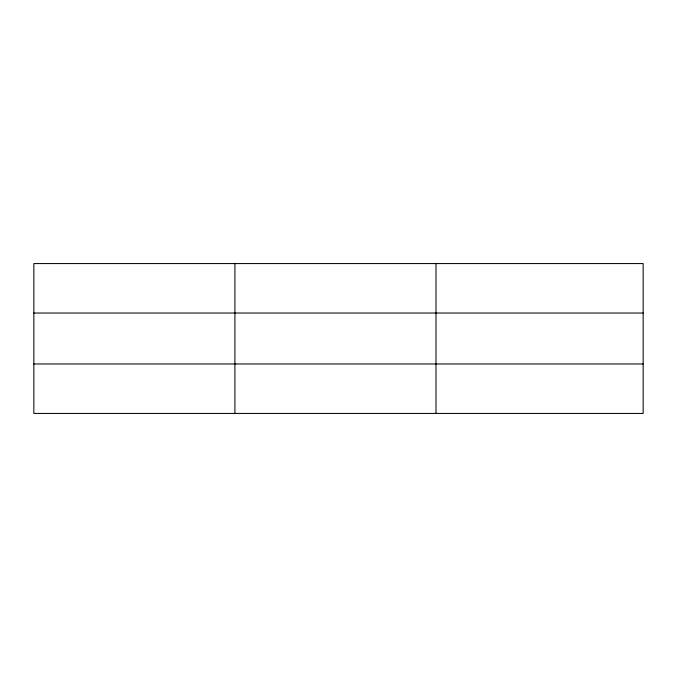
<?xml version="1.0" encoding="UTF-8"?>
<svg xmlns="http://www.w3.org/2000/svg" width="677" height="677" viewBox="0 0 677 677"><rect width="100%" height="100%" fill="white"/><g stroke="black" fill="none" stroke-linecap="round" stroke-linejoin="round"><path stroke-width="1.02" d="M234.919 413.427L234.919 263.573M435.988 413.427L435.988 263.573M643.15 313.028L643.15 263.573L33.85 263.573L33.85 413.427L643.15 413.427L643.15 313.028L33.85 313.028M33.85 363.972L643.15 363.972"/></g></svg>
